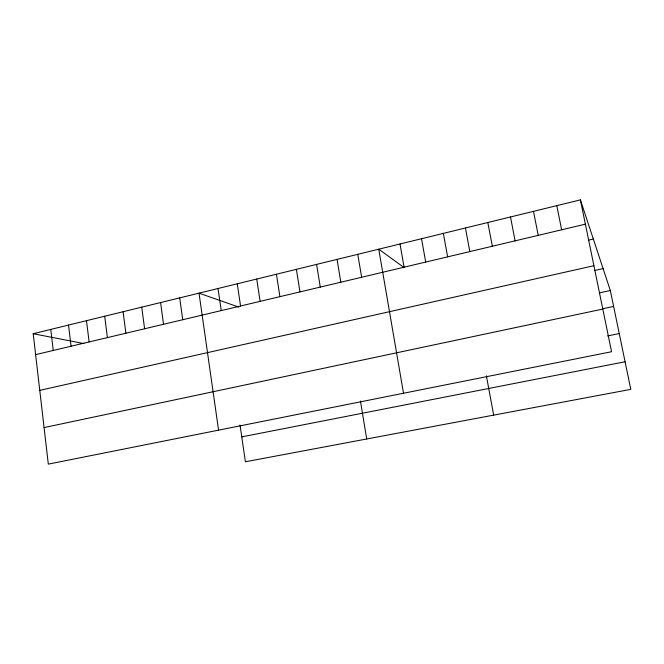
<?xml version="1.0" encoding="UTF-8"?>
<svg xmlns="http://www.w3.org/2000/svg" width="664" height="664" viewBox="0 0 664 664"><rect width="100%" height="100%" fill="white"/><g stroke="black" fill="none" stroke-linecap="round" stroke-linejoin="round"><path stroke-width="1" d="M580.394 199.872L611.569 351.729L48.314 464.128L33.2 333.718L580.394 199.872L610.332 290.508L630.8 389.361L245.398 461.779L240.044 425.101M35.624 354.642L585.382 224.166M588.304 240.21L593.334 239.04M39.765 390.366L593.906 265.7M594.371 270.547L603.095 268.596M599.708 292.807L610.332 290.508M602.97 308.694L613.627 306.428M44.081 427.591L602.812 309.067M607.552 335.951L619.246 333.56M241.762 436.879L625.081 361.755M33.2 333.718L83.905 343.587M238.866 307.133L199.026 293.156L218.564 430.156M404.036 267.509L378.754 249.191L403.513 393.246M556.781 205.649L561.644 229.802M533.491 211.343L538.23 235.355M510.5 216.97L515.123 240.841M487.824 222.515L492.331 246.253M465.439 227.993L469.83 251.59M486.388 375.807L493.667 415.124M443.344 233.396L447.627 256.86M421.532 238.733L425.707 262.064M400.01 243.995L404.077 267.194M357.772 254.329L361.639 277.27M360.452 401.048L366.719 438.979M337.055 259.392L340.815 282.208M316.595 264.397L320.264 287.089M296.385 269.343L299.962 291.903M276.431 274.224L279.917 296.667M256.727 279.038L260.114 301.365M237.256 283.802L240.559 306.004M218.024 288.508L221.245 310.586M179.687 297.887L182.733 319.733M160.588 302.56L163.552 324.281M141.722 307.166L144.611 328.78M123.089 311.731L125.894 333.22M104.68 316.23L107.402 337.611M86.486 320.679L89.134 341.943M68.516 325.078L71.081 346.226M50.754 329.419L53.253 350.459"/></g></svg>
